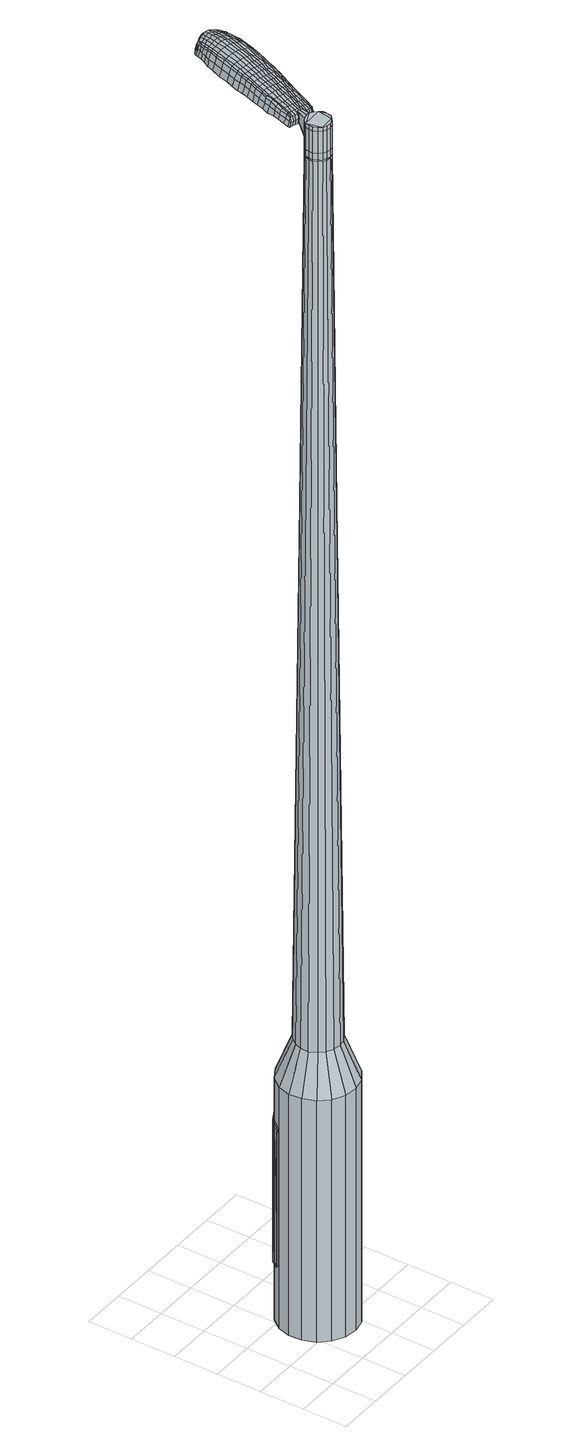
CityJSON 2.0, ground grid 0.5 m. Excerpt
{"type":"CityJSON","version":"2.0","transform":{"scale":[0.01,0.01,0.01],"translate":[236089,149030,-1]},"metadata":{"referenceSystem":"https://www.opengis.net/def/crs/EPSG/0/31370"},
"CityObjects":{
"object1":{"type":"GenericCityObject","attributes":{"cluster":35,"mean_distance_to_centroid":0.257,"new_centroid_x":236089.84,"new_centroid_y":149030.72,"mean_distance_to_camera":13.88,"H1":14.05,"H2":14.13,"Z_final":114.08,"cluster2":-1,"proj_x":236096.52,"proj_y":149032.86,"id_line":53185,"bearing_l":162.18,"distance":7.02,"orientation":"right","G_obj":72.18},"geometry":[{"type":"MultiSurface","lod":"2","boundaries":[[[0,1,2,3]],[[1,4,5,2]],[[4,6,7,5]],[[6,8,9,7]],[[8,10,11,9]],[[10,12,13,11]],[[12,14,15,13]],[[14,16,17,15]],[[16,18,19,17]],[[18,20,21,19]],[[20,22,23,21]],[[22,24,25,23]],[[24,26,27,25]],[[26,28,29,27]],[[28,30,31,29]],[[30,32,33,31]],[[32,34,35,33]],[[34,0,3,35]],[[36,37,38,39]],[[38,40,41,42]],[[41,43,42]],[[42,44,45,46]],[[45,47,46]],[[46,48,49,50]],[[49,51,50]],[[42,46,50,38]],[[50,52,39,38]],[[53,36,39]],[[2,5,7,35]],[[7,9,11,15]],[[11,13,15]],[[15,17,19,23]],[[19,21,23]],[[23,25,27,31]],[[27,29,31]],[[15,23,31,7]],[[31,33,35,7]],[[3,2,35]],[[1,0,54,55]],[[0,34,56,54]],[[34,32,57,56]],[[32,30,58,57]],[[30,28,59,58]],[[28,26,60,59]],[[26,24,61,60]],[[24,22,62,61]],[[22,20,63,62]],[[20,18,64,63]],[[18,16,65,64]],[[16,14,66,65]],[[14,12,67,66]],[[12,10,68,67]],[[10,8,69,68]],[[8,6,70,69]],[[6,4,71,70]],[[4,1,55,71]],[[55,54,72,73]],[[54,56,74,72]],[[56,57,75,74]],[[57,58,76,75]],[[58,59,77,76]],[[59,60,78,77]],[[60,61,79,78]],[[61,62,80,79]],[[62,63,81,80]],[[63,64,82,81]],[[64,65,83,82]],[[65,66,84,83]],[[66,67,85,84]],[[67,68,86,85]],[[68,69,87,86]],[[69,70,88,87]],[[70,71,89,88]],[[71,55,73,89]],[[90,91,92,73]],[[74,93,91,90]],[[75,94,93,74]],[[95,96,94,75]],[[97,98,96,95]],[[99,100,98,97]],[[79,101,100,99]],[[80,102,101,79]],[[103,104,102,80]],[[82,105,104,103]],[[106,107,105,82]],[[108,109,107,106]],[[85,110,109,108]],[[111,112,110,85]],[[87,113,112,111]],[[114,115,113,87]],[[89,116,115,114]],[[73,92,116,89]],[[117,118,119,120]],[[121,117,120,122]],[[123,121,122,124]],[[125,123,124,126]],[[127,125,126,128]],[[129,127,128,130]],[[131,129,130,132]],[[133,131,132,134]],[[135,133,134,136]],[[137,135,136,138]],[[139,137,138,140]],[[141,139,140,142]],[[143,141,142,144]],[[145,143,144,146]],[[147,145,146,148]],[[149,147,148,150]],[[72,90,73]],[[72,74,90]],[[76,95,75]],[[76,77,97,95]],[[77,78,99,97]],[[78,79,99]],[[81,103,80]],[[81,82,103]],[[83,106,82]],[[83,84,108,106]],[[84,85,108]],[[86,111,85]],[[86,87,111]],[[88,114,87]],[[88,89,114]],[[151,92,91]],[[152,115,116]],[[152,113,115]],[[153,112,113]],[[153,110,112]],[[154,109,110]],[[154,155,107,109]],[[155,105,107]],[[156,104,105]],[[156,102,104]],[[157,100,101]],[[157,158,98,100]],[[158,159,96,98]],[[159,94,96]],[[151,91,93]],[[39,52,149,160]],[[92,151,161,150]],[[53,39,160,118]],[[151,93,119,161]],[[36,53,118,117]],[[93,94,120,119]],[[37,36,117,121]],[[94,159,122,120]],[[38,37,121,123]],[[159,158,124,122]],[[40,38,123,125]],[[158,157,126,124]],[[41,40,125,127]],[[157,101,128,126]],[[43,41,127,129]],[[101,102,130,128]],[[42,43,129,131]],[[102,156,132,130]],[[44,42,131,133]],[[156,105,134,132]],[[45,44,133,135]],[[105,155,136,134]],[[47,45,135,137]],[[155,154,138,136]],[[46,47,137,139]],[[154,110,140,138]],[[48,46,139,141]],[[110,153,142,140]],[[49,48,141,143]],[[153,113,144,142]],[[51,49,143,145]],[[113,152,146,144]],[[50,51,145,147]],[[152,116,148,146]],[[52,50,147,149]],[[116,92,150,148]],[[149,150,162,163]],[[150,161,164,162]],[[161,119,165,164]],[[119,118,166,165]],[[118,160,167,166]],[[160,149,163,167]],[[168,169,170,171]],[[172,168,171,173]],[[168,172,174,175]],[[169,168,175,176]],[[177,178,179,180]],[[181,177,180,182]],[[177,181,183,184]],[[178,177,184,185]],[[186,187,188,189]],[[190,186,189,191]],[[186,190,192,193]],[[187,186,193,194]],[[195,196,197,198]],[[199,195,198,200]],[[195,199,201,202]],[[196,195,202,203]],[[204,205,206,207]],[[208,204,207,209]],[[204,208,210,211]],[[205,204,211,212]],[[213,214,215,216]],[[217,213,216,218]],[[213,217,219,220]],[[214,213,220,221]],[[222,223,224,225]],[[214,222,225,215]],[[222,214,221,226]],[[223,222,226,227]],[[228,229,230,231]],[[223,228,231,224]],[[228,223,227,232]],[[229,228,232,233]],[[234,172,173,235]],[[229,234,235,230]],[[234,229,233,236]],[[172,234,236,174]],[[237,238,239,240]],[[241,237,240,242]],[[237,241,243,244]],[[238,237,244,245]],[[246,247,248,249]],[[238,246,249,239]],[[246,238,245,250]],[[247,246,250,251]],[[252,253,254,255]],[[247,252,255,248]],[[252,247,251,256]],[[253,252,256,257]],[[258,259,260,261]],[[253,258,261,254]],[[258,253,257,262]],[[259,258,262,263]],[[264,169,176,265]],[[259,264,265,260]],[[264,259,263,266]],[[169,264,266,170]],[[267,268,269,270]],[[271,267,270,272]],[[267,271,273,274]],[[268,267,274,275]],[[276,277,278,279]],[[268,276,279,269]],[[276,268,275,280]],[[277,276,280,281]],[[282,283,284,285]],[[277,282,285,278]],[[282,277,281,286]],[[283,282,286,287]],[[288,181,182,289]],[[283,288,289,284]],[[288,283,287,290]],[[181,288,290,183]],[[291,292,293,294]],[[295,291,294,296]],[[291,295,297,298]],[[292,291,298,299]],[[300,301,302,303]],[[292,300,303,293]],[[300,292,299,304]],[[301,300,304,305]],[[306,307,308,309]],[[301,306,309,302]],[[306,301,305,310]],[[307,306,310,311]],[[312,313,314,315]],[[307,312,315,308]],[[312,307,311,316]],[[313,312,316,317]],[[318,178,185,319]],[[313,318,319,314]],[[318,313,317,320]],[[178,318,320,179]],[[321,207,206,322]],[[323,321,322,324]],[[321,323,325,326]],[[207,321,326,209]],[[327,323,324,328]],[[329,327,328,330]],[[327,329,331,332]],[[323,327,332,325]],[[333,329,330,334]],[[335,333,334,336]],[[333,335,337,338]],[[329,333,338,331]],[[339,335,336,340]],[[341,339,340,342]],[[339,341,343,344]],[[335,339,344,337]],[[345,341,342,346]],[[196,345,346,197]],[[345,196,203,347]],[[341,345,347,343]],[[348,349,194,193]],[[350,348,193,192]],[[348,350,351,352]],[[349,348,352,353]],[[354,355,353,352]],[[356,354,352,351]],[[354,356,357,358]],[[355,354,358,359]],[[360,361,359,358]],[[362,360,358,357]],[[360,362,363,364]],[[361,360,364,365]],[[366,367,365,364]],[[368,366,364,363]],[[366,368,201,199]],[[367,366,199,200]],[[369,370,371,372]],[[271,369,372,273]],[[369,271,272,373]],[[370,369,373,374]],[[375,190,191,376]],[[370,375,376,371]],[[375,370,374,377]],[[190,375,377,192]],[[378,379,380,381]],[[217,378,381,219]],[[378,217,218,382]],[[379,378,382,383]],[[384,385,386,387]],[[379,384,387,380]],[[384,379,383,388]],[[385,384,388,389]],[[390,187,194,391]],[[385,390,391,386]],[[390,385,389,392]],[[187,390,392,188]],[[393,394,395,396]],[[175,393,396,176]],[[393,175,174,397]],[[394,393,397,398]],[[399,400,401,402]],[[394,399,402,395]],[[399,394,398,403]],[[400,399,403,404]],[[405,198,197,406]],[[400,405,406,401]],[[405,400,404,407]],[[198,405,407,200]],[[408,409,410,411]],[[180,408,411,182]],[[408,180,179,412]],[[409,408,412,413]],[[414,202,201,415]],[[409,414,415,410]],[[414,409,413,416]],[[202,414,416,203]],[[417,418,419,420]],[[295,417,420,297]],[[417,295,296,421]],[[418,417,421,422]],[[423,208,209,424]],[[418,423,424,419]],[[423,418,422,425]],[[208,423,425,210]],[[426,427,428,429]],[[241,426,429,243]],[[426,241,242,430]],[[427,426,430,431]],[[432,433,434,435]],[[427,432,435,428]],[[432,427,431,436]],[[433,432,436,437]],[[438,205,212,439]],[[433,438,439,434]],[[438,433,437,440]],[[205,438,440,206]],[[441,442,431,430]],[[240,441,430,242]],[[441,240,239,443]],[[442,441,443,444]],[[445,446,437,436]],[[442,445,436,431]],[[445,442,444,447]],[[446,445,447,448]],[[449,322,206,440]],[[446,449,440,437]],[[449,446,448,450]],[[322,449,450,324]],[[451,452,453,454]],[[298,451,454,299]],[[451,298,297,420]],[[452,451,420,419]],[[455,326,325,456]],[[452,455,456,453]],[[455,452,419,424]],[[326,455,424,209]],[[457,458,444,443]],[[249,457,443,239]],[[457,249,248,459]],[[458,457,459,460]],[[461,462,448,447]],[[458,461,447,444]],[[461,458,460,463]],[[462,461,463,464]],[[465,328,324,450]],[[462,465,450,448]],[[465,462,464,466]],[[328,465,466,330]],[[467,468,469,470]],[[304,467,470,305]],[[467,304,299,454]],[[468,467,454,453]],[[471,332,331,472]],[[468,471,472,469]],[[471,468,453,456]],[[332,471,456,325]],[[473,474,460,459]],[[255,473,459,248]],[[473,255,254,475]],[[474,473,475,476]],[[477,478,464,463]],[[474,477,463,460]],[[477,474,476,479]],[[478,477,479,480]],[[481,334,330,466]],[[478,481,466,464]],[[481,478,480,482]],[[334,481,482,336]],[[483,484,485,486]],[[310,483,486,311]],[[483,310,305,470]],[[484,483,470,469]],[[487,338,337,488]],[[484,487,488,485]],[[487,484,469,472]],[[338,487,472,331]],[[489,490,476,475]],[[261,489,475,254]],[[489,261,260,491]],[[490,489,491,492]],[[493,494,480,479]],[[490,493,479,476]],[[493,490,492,495]],[[494,493,495,496]],[[497,340,336,482]],[[494,497,482,480]],[[497,494,496,498]],[[340,497,498,342]],[[499,500,501,502]],[[316,499,502,317]],[[499,316,311,486]],[[500,499,486,485]],[[503,344,343,504]],[[500,503,504,501]],[[503,500,485,488]],[[344,503,488,337]],[[505,506,492,491]],[[265,505,491,260]],[[505,265,176,396]],[[506,505,396,395]],[[507,508,496,495]],[[506,507,495,492]],[[507,506,395,402]],[[508,507,402,401]],[[509,346,342,498]],[[508,509,498,496]],[[509,508,401,406]],[[346,509,406,197]],[[510,511,413,412]],[[320,510,412,179]],[[510,320,317,502]],[[511,510,502,501]],[[512,347,203,416]],[[511,512,416,413]],[[512,511,501,504]],[[347,512,504,343]],[[513,514,374,373]],[[270,513,373,272]],[[513,270,269,515]],[[514,513,515,516]],[[517,350,192,377]],[[514,517,377,374]],[[517,514,516,518]],[[350,517,518,351]],[[519,520,521,522]],[[220,519,522,221]],[[519,220,219,381]],[[520,519,381,380]],[[523,524,525,526]],[[520,523,526,521]],[[523,520,380,387]],[[524,523,387,386]],[[527,349,353,528]],[[524,527,528,525]],[[527,524,386,391]],[[349,527,391,194]],[[529,530,516,515]],[[279,529,515,269]],[[529,279,278,531]],[[530,529,531,532]],[[533,356,351,518]],[[530,533,518,516]],[[533,530,532,534]],[[356,533,534,357]],[[535,536,537,538]],[[226,535,538,227]],[[535,226,221,522]],[[536,535,522,521]],[[539,540,541,542]],[[536,539,542,537]],[[539,536,521,526]],[[540,539,526,525]],[[543,355,359,544]],[[540,543,544,541]],[[543,540,525,528]],[[355,543,528,353]],[[545,546,532,531]],[[285,545,531,278]],[[545,285,284,547]],[[546,545,547,548]],[[549,362,357,534]],[[546,549,534,532]],[[549,546,548,550]],[[362,549,550,363]],[[551,552,553,554]],[[232,551,554,233]],[[551,232,227,538]],[[552,551,538,537]],[[555,556,557,558]],[[552,555,558,553]],[[555,552,537,542]],[[556,555,542,541]],[[559,361,365,560]],[[556,559,560,557]],[[559,556,541,544]],[[361,559,544,359]],[[561,562,548,547]],[[289,561,547,284]],[[561,289,182,411]],[[562,561,411,410]],[[563,368,363,550]],[[562,563,550,548]],[[563,562,410,415]],[[368,563,415,201]],[[564,565,398,397]],[[236,564,397,174]],[[564,236,233,554]],[[565,564,554,553]],[[566,567,404,403]],[[565,566,403,398]],[[566,565,553,558]],[[567,566,558,557]],[[568,367,200,407]],[[567,568,407,404]],[[568,567,557,560]],[[367,568,560,365]],[[569,570,571,572]],[[572,571,573,574]],[[575,573,571,576]],[[576,571,570,577]],[[578,579,580,581]],[[581,580,582,583]],[[584,582,580,585]],[[585,580,579,586]],[[587,588,589,590]],[[590,589,591,592]],[[593,591,589,594]],[[594,589,588,595]],[[596,597,598,599]],[[599,598,600,601]],[[602,600,598,603]],[[603,598,597,604]],[[605,606,607,608]],[[608,607,609,610]],[[611,609,607,612]],[[612,607,606,613]],[[614,615,616,617]],[[617,616,618,619]],[[620,618,616,621]],[[621,616,615,622]],[[623,624,625,626]],[[626,625,615,614]],[[622,615,625,627]],[[627,625,624,628]],[[629,630,631,632]],[[632,631,624,623]],[[628,624,631,633]],[[633,631,630,634]],[[574,573,635,636]],[[636,635,630,629]],[[634,630,635,637]],[[637,635,573,575]],[[638,639,640,641]],[[641,640,642,643]],[[644,642,640,645]],[[645,640,639,646]],[[647,648,649,650]],[[650,649,639,638]],[[646,639,649,651]],[[651,649,648,652]],[[653,654,655,656]],[[656,655,648,647]],[[652,648,655,657]],[[657,655,654,658]],[[659,660,661,662]],[[662,661,654,653]],[[658,654,661,663]],[[663,661,660,664]],[[577,570,665,666]],[[666,665,660,659]],[[664,660,665,667]],[[667,665,570,569]],[[668,669,670,671]],[[671,670,672,673]],[[674,672,670,675]],[[675,670,669,676]],[[677,678,679,680]],[[680,679,669,668]],[[676,669,679,681]],[[681,679,678,682]],[[683,684,685,686]],[[686,685,678,677]],[[682,678,685,687]],[[687,685,684,688]],[[583,582,689,690]],[[690,689,684,683]],[[688,684,689,691]],[[691,689,582,584]],[[692,693,694,695]],[[695,694,696,697]],[[698,696,694,699]],[[699,694,693,700]],[[701,702,703,704]],[[704,703,693,692]],[[700,693,703,705]],[[705,703,702,706]],[[707,708,709,710]],[[710,709,702,701]],[[706,702,709,711]],[[711,709,708,712]],[[713,714,715,716]],[[716,715,708,707]],[[712,708,715,717]],[[717,715,714,718]],[[586,579,719,720]],[[720,719,714,713]],[[718,714,719,721]],[[721,719,579,578]],[[605,608,722,723]],[[723,722,724,725]],[[726,724,722,727]],[[727,722,608,610]],[[725,724,728,729]],[[729,728,730,731]],[[732,730,728,733]],[[733,728,724,726]],[[731,730,734,735]],[[735,734,736,737]],[[738,736,734,739]],[[739,734,730,732]],[[737,736,740,741]],[[741,740,742,743]],[[744,742,740,745]],[[745,740,736,738]],[[743,742,746,747]],[[747,746,597,596]],[[604,597,746,748]],[[748,746,742,744]],[[595,749,750,594]],[[594,750,751,593]],[[752,751,750,753]],[[753,750,749,754]],[[754,755,756,753]],[[753,756,757,752]],[[758,757,756,759]],[[759,756,755,760]],[[760,761,762,759]],[[759,762,763,758]],[[764,763,762,765]],[[765,762,761,766]],[[766,767,768,765]],[[765,768,769,764]],[[602,769,768,600]],[[600,768,767,601]],[[770,771,772,773]],[[773,772,672,674]],[[673,672,772,774]],[[774,772,771,775]],[[592,591,776,777]],[[777,776,771,770]],[[775,771,776,778]],[[778,776,591,593]],[[779,780,781,782]],[[782,781,618,620]],[[619,618,781,783]],[[783,781,780,784]],[[785,786,787,788]],[[788,787,780,779]],[[784,780,787,789]],[[789,787,786,790]],[[595,588,791,792]],[[792,791,786,785]],[[790,786,791,793]],[[793,791,588,587]],[[794,795,796,797]],[[797,796,576,577]],[[575,576,796,798]],[[798,796,795,799]],[[800,801,802,803]],[[803,802,795,794]],[[799,795,802,804]],[[804,802,801,805]],[[596,599,806,807]],[[807,806,801,800]],[[805,801,806,808]],[[808,806,599,601]],[[809,810,811,812]],[[812,811,581,583]],[[578,581,811,813]],[[813,811,810,814]],[[602,603,815,816]],[[816,815,810,809]],[[814,810,815,817]],[[817,815,603,604]],[[818,819,820,821]],[[821,820,696,698]],[[697,696,820,822]],[[822,820,819,823]],[[610,609,824,825]],[[825,824,819,818]],[[823,819,824,826]],[[826,824,609,611]],[[827,828,829]],[[829,828,642,644]],[[643,642,828,830]],[[830,828,831]],[[832,833,834,835]],[[835,834,828,827]],[[831,828,834,836]],[[836,834,833,837]],[[613,606,838,839]],[[839,838,833,832]],[[837,833,838,840]],[[840,838,606,605]],[[831,841,830]],[[830,841,641,643]],[[638,641,841,842]],[[842,841,843]],[[837,844,845,836]],[[836,845,841,831]],[[843,841,845,846]],[[846,845,844,847]],[[605,723,848,840]],[[840,848,844,837]],[[847,844,848,849]],[[849,848,723,725]],[[850,851,852,853]],[[853,852,699,700]],[[698,699,852,821]],[[821,852,851,818]],[[726,727,854,855]],[[855,854,851,850]],[[818,851,854,825]],[[825,854,727,610]],[[843,856,842]],[[842,856,650,638]],[[647,650,856,857]],[[857,856,858]],[[847,859,860,846]],[[846,860,856,843]],[[858,856,860,861]],[[861,860,859,862]],[[725,729,863,849]],[[849,863,859,847]],[[862,859,863,864]],[[864,863,729,731]],[[865,866,867,868]],[[868,867,705,706]],[[700,705,867,853]],[[853,867,866,850]],[[732,733,869,870]],[[870,869,866,865]],[[850,866,869,855]],[[855,869,733,726]],[[858,871,857]],[[857,871,656,647]],[[653,656,871,872]],[[872,871,873]],[[862,874,875,861]],[[861,875,871,858]],[[873,871,875,876]],[[876,875,874,877]],[[731,735,878,864]],[[864,878,874,862]],[[877,874,878,879]],[[879,878,735,737]],[[880,881,882,883]],[[883,882,711,712]],[[706,711,882,868]],[[868,882,881,865]],[[738,739,884,885]],[[885,884,881,880]],[[865,881,884,870]],[[870,884,739,732]],[[873,886,887,872]],[[872,887,662,653]],[[659,662,887,888]],[[888,887,886,889]],[[877,890,891,876]],[[876,891,886,873]],[[889,886,891,892]],[[892,891,890,893]],[[737,741,894,879]],[[879,894,890,877]],[[893,890,894,895]],[[895,894,741,743]],[[896,897,898,899]],[[899,898,717,718]],[[712,717,898,883]],[[883,898,897,880]],[[744,745,900,901]],[[901,900,897,896]],[[880,897,900,885]],[[885,900,745,738]],[[889,902,903,888]],[[888,903,666,659]],[[577,666,903,797]],[[797,903,902,794]],[[893,904,905,892]],[[892,905,902,889]],[[794,902,905,803]],[[803,905,904,800]],[[743,747,906,895]],[[895,906,904,893]],[[800,904,906,807]],[[807,906,747,596]],[[814,907,908,813]],[[813,908,721,578]],[[718,721,908,899]],[[899,908,907,896]],[[604,748,909,817]],[[817,909,907,814]],[[896,907,909,901]],[[901,909,748,744]],[[775,910,911,774]],[[774,911,671,673]],[[668,671,911,912]],[[912,911,910,913]],[[593,751,914,778]],[[778,914,910,775]],[[913,910,914,915]],[[915,914,751,752]],[[916,917,918,919]],[[919,918,621,622]],[[620,621,918,782]],[[782,918,917,779]],[[920,921,922,923]],[[923,922,917,916]],[[779,917,922,788]],[[788,922,921,785]],[[754,749,924,925]],[[925,924,921,920]],[[785,921,924,792]],[[792,924,749,595]],[[913,926,927,912]],[[912,927,680,668]],[[677,680,927,928]],[[928,927,926,929]],[[752,757,930,915]],[[915,930,926,913]],[[929,926,930,931]],[[931,930,757,758]],[[932,933,934,935]],[[935,934,627,628]],[[622,627,934,919]],[[919,934,933,916]],[[936,937,938,939]],[[939,938,933,932]],[[916,933,938,923]],[[923,938,937,920]],[[760,755,940,941]],[[941,940,937,936]],[[920,937,940,925]],[[925,940,755,754]],[[929,942,943,928]],[[928,943,686,677]],[[683,686,943,944]],[[944,943,942,945]],[[758,763,946,931]],[[931,946,942,929]],[[945,942,946,947]],[[947,946,763,764]],[[948,949,950,951]],[[951,950,633,634]],[[628,633,950,935]],[[935,950,949,932]],[[952,953,954,955]],[[955,954,949,948]],[[932,949,954,939]],[[939,954,953,936]],[[766,761,956,957]],[[957,956,953,952]],[[936,953,956,941]],[[941,956,761,760]],[[945,958,959,944]],[[944,959,690,683]],[[583,690,959,812]],[[812,959,958,809]],[[764,769,960,947]],[[947,960,958,945]],[[809,958,960,816]],[[816,960,769,602]],[[799,961,962,798]],[[798,962,637,575]],[[634,637,962,951]],[[951,962,961,948]],[[805,963,964,804]],[[804,964,961,799]],[[948,961,964,955]],[[955,964,963,952]],[[601,767,965,808]],[[808,965,963,805]],[[952,963,965,957]],[[957,965,767,766]],[[569,572,171,170]],[[572,574,173,171]],[[584,585,184,183]],[[585,586,185,184]],[[587,590,189,188]],[[590,592,191,189]],[[611,612,211,210]],[[612,613,212,211]],[[614,617,216,215]],[[617,619,218,216]],[[623,626,225,224]],[[626,614,215,225]],[[629,632,231,230]],[[632,623,224,231]],[[574,636,235,173]],[[636,629,230,235]],[[644,645,244,243]],[[645,646,245,244]],[[646,651,250,245]],[[651,652,251,250]],[[652,657,256,251]],[[657,658,257,256]],[[658,663,262,257]],[[663,664,263,262]],[[664,667,266,263]],[[667,569,170,266]],[[674,675,274,273]],[[675,676,275,274]],[[676,681,280,275]],[[681,682,281,280]],[[682,687,286,281]],[[687,688,287,286]],[[688,691,290,287]],[[691,584,183,290]],[[692,695,294,293]],[[695,697,296,294]],[[701,704,303,302]],[[704,692,293,303]],[[707,710,309,308]],[[710,701,302,309]],[[713,716,315,314]],[[716,707,308,315]],[[586,720,319,185]],[[720,713,314,319]],[[770,773,372,371]],[[773,674,273,372]],[[592,777,376,191]],[[777,770,371,376]],[[619,783,382,218]],[[783,784,383,382]],[[784,789,388,383]],[[789,790,389,388]],[[790,793,392,389]],[[793,587,188,392]],[[697,822,421,296]],[[822,823,422,421]],[[823,826,425,422]],[[826,611,210,425]],[[827,829,429,428]],[[829,644,243,429]],[[832,835,435,434]],[[835,827,428,435]],[[613,839,439,212]],[[839,832,434,439]],[[966,967,968,969]],[[970,971,969,968]],[[972,973,974,975]],[[976,977,978,979]],[[967,980,981,968]],[[982,970,968,981]],[[983,972,975,984]],[[985,986,977,976]],[[980,987,988,981]],[[988,989,982,981]],[[990,983,984,991]],[[992,986,985,993]],[[987,994,995,988]],[[995,996,989,988]],[[997,990,991,998]],[[999,992,993,1000]],[[1001,1002,1003,1004]],[[1005,1006,1002,1001]],[[1005,1007,1008,1006]],[[1007,1009,1010,1008]],[[1011,1012,1013,1014]],[[1015,1016,1012,1011]],[[1017,1018,1016,1015]],[[1019,1020,1018,1017]],[[1014,1003,1002,1011]],[[1011,1002,1006,1015]],[[1006,1008,1017,1015]],[[1008,1010,1019,1017]],[[975,974,971,970]],[[984,975,970,982]],[[989,991,984,982]],[[996,998,991,989]],[[976,979,973,972]],[[985,976,972,983]],[[993,985,983,990]],[[1000,993,990,997]],[[977,1001,1004,978]],[[986,1005,1001,977]],[[1007,1005,986,992]],[[1009,1007,992,999]],[[1021,1022,1023,1024]],[[1023,1025,1026,1027]],[[1023,1027,1028,1029]],[[1023,1029,1024]],[[1030,1021,1024,1031]],[[1032,1031,1024,1033]],[[1034,1033,1024]],[[1035,1023,1022,1036]],[[1037,1035,1036,1038]],[[1039,1037,1038,1040]],[[1041,1039,1040,1042]],[[1043,1041,1042,1044]],[[1044,1045,1046,1047]],[[1044,1047,1048,1049]],[[1044,1049,1050,1051]],[[1050,1052,1053,1054]],[[1050,1054,1055,1056]],[[1050,1056,1051]],[[1044,1051,1043]],[[1057,1058,1022,1021]],[[1059,1060,1025,1023]],[[1061,1062,1034,1024]],[[1058,1063,1036,1022]],[[1064,1059,1023,1035]],[[1063,1065,1038,1036]],[[1066,1064,1035,1037]],[[1065,1067,1040,1038]],[[1068,1066,1037,1039]],[[1067,1069,1042,1040]],[[1070,1068,1039,1041]],[[1069,1071,1044,1042]],[[1072,1070,1041,1043]],[[1071,1073,1045,1044]],[[1074,1075,1052,1050]],[[1076,1072,1043,1051]],[[1046,1045,1073,1077]],[[1047,1046,1077,1078]],[[1048,1047,1078,1079]],[[1049,1048,1079,1080]],[[1050,1049,1080,1074]],[[1081,1057,1021,1030]],[[1082,1081,1030,1031]],[[1083,1082,1031,1032]],[[1084,1083,1032,1033]],[[1062,1084,1033,1034]],[[1026,1025,1060,1085]],[[1053,1052,1075,1086]],[[1027,1026,1085,1087]],[[1028,1027,1087,1088]],[[1029,1028,1088,1089]],[[1024,1029,1089,1061]],[[1054,1053,1086,1090]],[[1055,1054,1090,1091]],[[1056,1055,1091,1092]],[[1051,1056,1092,1076]]]}]}
},
"vertices":[
[96,114,384],[109,107,384],[109,107,96],[96,114,96],[119,96,384],[119,96,96],[124,83,384],[124,83,96],[125,68,384],[125,68,96],[120,54,384],[120,54,96],[111,42,384],[111,42,96],[99,34,384],[99,34,96],[85,31,384],[85,31,96],[70,33,384],[70,33,96],[57,40,384],[57,40,96],[47,51,384],[47,51,96],[42,65,384],[42,65,96],[41,79,384],[41,79,96],[45,93,384],[45,93,96],[54,105,384],[54,105,96],[67,113,384],[67,113,96],[81,116,384],[81,116,96],[78,86,1524],[74,84,1524],[71,80,1524],[87,87,1524],[70,76,1524],[70,71,1524],[75,63,1524],[72,67,1524],[79,61,1524],[83,60,1524],[92,64,1524],[88,61,1524],[95,67,1524],[96,72,1524],[94,81,1524],[96,77,1524],[91,84,1524],[82,87,1524],[91,98,429],[98,94,429],[82,99,429],[73,97,429],[66,92,429],[61,85,429],[58,77,429],[58,68,429],[62,60,429],[67,54,429],[75,50,429],[84,49,429],[92,50,429],[100,55,429],[105,62,429],[108,70,429],[108,79,429],[104,87,429],[87,87,1483],[91,84,1483],[82,87,1483],[78,86,1483],[74,84,1483],[71,80,1483],[70,76,1483],[70,71,1483],[72,67,1483],[75,63,1483],[79,61,1483],[83,60,1483],[88,61,1483],[92,64,1483],[95,67,1483],[96,72,1483],[96,77,1483],[94,81,1483],[87,86,1483],[87,86,1485],[91,84,1485],[82,87,1485],[78,86,1485],[74,83,1483],[74,83,1485],[72,80,1483],[72,80,1485],[70,75,1483],[70,75,1485],[70,71,1485],[72,67,1485],[75,64,1483],[75,64,1485],[79,61,1485],[83,61,1483],[83,61,1485],[88,62,1483],[88,62,1485],[92,64,1485],[94,68,1483],[94,68,1485],[96,72,1485],[95,76,1483],[95,76,1485],[94,81,1485],[78,86,1519],[82,87,1519],[82,87,1493],[78,86,1493],[74,84,1519],[74,84,1493],[71,80,1519],[71,80,1493],[70,76,1519],[70,76,1493],[70,71,1519],[70,71,1493],[72,67,1519],[72,67,1493],[75,63,1519],[75,63,1493],[79,61,1519],[79,61,1493],[83,60,1519],[83,60,1493],[88,61,1519],[88,61,1493],[92,64,1519],[92,64,1493],[95,67,1519],[95,67,1493],[96,72,1519],[96,72,1493],[96,77,1519],[96,77,1493],[94,81,1519],[94,81,1493],[91,84,1519],[91,84,1493],[87,87,1485],[96,77,1485],[95,67,1485],[88,61,1485],[83,60,1485],[75,63,1485],[70,76,1485],[71,80,1485],[74,84,1485],[87,87,1519],[87,87,1493],[96,103,1513],[96,103,1518],[93,104,1513],[90,105,1513],[90,105,1518],[93,104,1518],[134,169,1519],[132,162,1518],[133,163,1509],[136,170,1510],[137,177,1519],[139,178,1510],[135,176,1526],[132,168,1525],[130,162,1525],[97,181,1519],[96,174,1518],[97,173,1525],[99,179,1525],[100,189,1519],[101,188,1526],[99,191,1510],[96,183,1510],[94,176,1509],[137,245,1519],[140,244,1519],[140,245,1513],[137,246,1513],[132,246,1519],[133,246,1513],[132,244,1524],[136,244,1524],[140,243,1524],[114,175,1530],[112,168,1529],[115,167,1529],[117,174,1530],[117,184,1531],[120,182,1531],[113,185,1530],[110,176,1530],[108,169,1529],[89,98,1512],[92,97,1512],[92,98,1517],[90,99,1517],[87,99,1512],[87,100,1517],[87,100,1506],[90,99,1506],[92,98,1506],[151,226,1519],[150,222,1519],[152,223,1512],[152,226,1512],[151,228,1518],[153,228,1512],[150,228,1522],[150,226,1523],[149,222,1524],[149,218,1519],[148,212,1519],[150,213,1512],[151,218,1512],[148,218,1524],[147,212,1525],[146,206,1519],[144,199,1519],[146,200,1511],[148,207,1511],[145,206,1526],[143,199,1526],[141,188,1519],[142,189,1510],[139,188,1526],[107,100,1513],[110,107,1513],[109,107,1518],[106,100,1517],[105,95,1512],[105,96,1516],[106,95,1506],[109,100,1507],[112,108,1507],[113,114,1514],[116,121,1515],[114,121,1520],[112,114,1519],[114,115,1507],[117,122,1507],[118,128,1515],[121,135,1516],[119,134,1522],[117,128,1521],[120,129,1508],[123,136,1508],[124,142,1517],[126,149,1517],[125,148,1524],[122,141,1523],[126,142,1508],[128,149,1509],[129,155,1518],[127,155,1524],[131,156,1509],[117,237,1519],[116,234,1519],[117,234,1524],[118,237,1523],[118,239,1518],[119,239,1522],[117,241,1512],[116,239,1512],[115,236,1512],[114,230,1519],[112,225,1519],[113,224,1525],[115,229,1524],[113,231,1512],[111,226,1512],[109,219,1519],[107,211,1519],[108,210,1526],[111,218,1526],[108,220,1511],[106,213,1511],[103,200,1519],[104,199,1526],[102,202,1510],[79,109,1513],[81,117,1513],[80,118,1507],[78,111,1507],[78,104,1512],[77,105,1506],[79,104,1516],[80,108,1517],[81,116,1518],[82,124,1514],[84,131,1515],[83,133,1507],[82,125,1507],[83,123,1519],[85,130,1520],[86,138,1515],[88,146,1516],[87,147,1508],[85,140,1508],[87,137,1521],[89,144,1522],[90,153,1517],[92,160,1517],[91,162,1509],[89,154,1508],[91,152,1523],[93,159,1524],[94,167,1518],[93,169,1509],[95,166,1524],[92,104,1519],[94,103,1519],[94,111,1520],[96,110,1520],[91,112,1520],[89,105,1519],[96,118,1522],[99,117,1522],[98,125,1523],[101,125,1523],[95,126,1523],[93,119,1521],[101,133,1524],[103,132,1524],[103,140,1525],[106,139,1525],[100,141,1525],[98,134,1524],[105,147,1526],[108,146,1526],[107,154,1527],[110,153,1527],[104,155,1527],[102,148,1526],[110,161,1528],[113,160,1528],[106,162,1528],[135,241,1527],[139,240,1527],[131,241,1526],[130,237,1527],[134,237,1528],[137,235,1528],[132,231,1529],[135,229,1529],[128,231,1528],[125,224,1530],[130,224,1530],[133,222,1530],[127,217,1531],[131,215,1531],[123,218,1530],[121,209,1531],[124,208,1531],[128,207,1531],[121,196,1531],[124,195,1531],[117,197,1531],[120,241,1518],[123,243,1519],[122,244,1513],[119,242,1513],[120,240,1523],[123,241,1523],[127,244,1519],[127,245,1513],[127,243,1524],[151,230,1518],[150,233,1518],[149,232,1523],[150,229,1523],[152,231,1513],[151,234,1513],[148,236,1519],[146,240,1519],[145,238,1524],[147,235,1523],[149,237,1513],[147,240,1513],[143,242,1519],[143,241,1524],[144,243,1513],[131,169,1528],[129,169,1528],[126,163,1528],[128,162,1527],[134,177,1528],[132,178,1529],[126,170,1529],[123,172,1530],[121,165,1529],[124,164,1528],[129,179,1529],[126,180,1530],[120,173,1530],[118,166,1529],[123,181,1531],[100,179,1528],[102,178,1529],[105,187,1529],[102,187,1528],[98,172,1527],[100,171,1528],[106,177,1529],[109,186,1530],[104,170,1528],[78,102,1512],[80,101,1512],[81,102,1517],[79,103,1517],[77,103,1506],[80,102,1506],[83,100,1512],[84,101,1517],[83,101,1506],[103,93,1512],[102,94,1512],[103,94,1506],[105,94,1506],[103,95,1517],[102,95,1517],[100,95,1512],[97,95,1512],[98,96,1506],[100,95,1506],[100,96,1517],[97,97,1517],[95,96,1512],[95,97,1506],[95,97,1517],[105,100,1519],[103,100,1519],[108,107,1520],[106,107,1520],[101,101,1519],[99,102,1519],[104,108,1520],[101,109,1520],[96,103,1519],[99,110,1520],[81,108,1519],[82,107,1519],[84,114,1520],[83,115,1520],[85,106,1519],[88,113,1520],[110,114,1521],[109,114,1521],[113,121,1522],[111,121,1522],[106,115,1521],[104,116,1521],[109,122,1522],[106,123,1523],[101,117,1522],[104,124,1523],[85,122,1521],[86,122,1521],[88,129,1522],[87,129,1522],[90,120,1521],[92,128,1522],[115,128,1523],[114,128,1523],[118,135,1524],[116,135,1524],[111,129,1523],[109,130,1524],[114,136,1525],[111,137,1525],[106,131,1524],[108,138,1525],[88,137,1523],[90,136,1523],[92,143,1524],[90,144,1524],[94,135,1524],[96,142,1525],[121,142,1525],[119,142,1525],[123,148,1526],[121,149,1526],[116,143,1526],[114,144,1526],[119,150,1527],[116,151,1527],[111,145,1526],[113,152,1527],[92,151,1525],[94,150,1525],[96,157,1526],[94,158,1526],[98,149,1526],[100,156,1527],[126,155,1527],[124,156,1527],[121,157,1527],[118,158,1528],[116,159,1528],[96,165,1527],[98,164,1527],[102,163,1528],[120,237,1525],[122,239,1525],[118,234,1526],[121,235,1526],[126,240,1526],[125,236,1527],[149,227,1525],[148,230,1525],[147,226,1526],[148,224,1525],[147,233,1525],[145,236,1526],[143,231,1527],[146,229,1526],[142,238,1526],[141,234,1527],[116,229,1526],[119,230,1527],[114,224,1527],[116,224,1528],[123,231,1528],[121,224,1529],[147,219,1526],[146,221,1527],[144,215,1528],[145,213,1527],[144,223,1527],[142,226,1528],[140,219,1529],[142,217,1528],[139,228,1528],[136,221,1530],[112,218,1528],[114,218,1529],[109,210,1528],[112,210,1529],[119,218,1529],[116,210,1530],[144,207,1528],[142,208,1528],[140,200,1529],[141,199,1528],[140,210,1529],[137,212,1530],[135,204,1530],[137,202,1530],[134,214,1530],[131,205,1531],[106,199,1529],[108,198,1529],[112,198,1530],[138,188,1528],[136,189,1529],[133,190,1530],[130,192,1530],[127,193,1531],[132,164,1509],[130,163,1518],[132,170,1518],[134,170,1509],[135,178,1519],[137,178,1510],[133,177,1525],[130,169,1525],[128,162,1525],[99,172,1525],[97,174,1518],[99,180,1518],[100,179,1525],[102,189,1519],[103,187,1525],[101,190,1510],[98,182,1509],[96,175,1509],[139,243,1513],[139,242,1519],[136,243,1519],[136,244,1513],[132,243,1519],[133,244,1513],[132,242,1524],[136,242,1524],[139,241,1524],[115,167,1528],[112,168,1528],[114,175,1529],[117,174,1529],[117,184,1529],[120,183,1529],[113,185,1529],[111,176,1529],[109,169,1528],[93,100,1516],[93,99,1512],[90,100,1512],[91,101,1516],[87,101,1512],[88,102,1516],[87,102,1506],[90,101,1506],[93,100,1506],[150,223,1512],[148,223,1519],[149,226,1518],[150,226,1512],[149,228,1518],[151,228,1512],[148,228,1522],[148,226,1523],[147,223,1523],[148,213,1512],[146,213,1519],[147,218,1519],[149,219,1512],[146,218,1524],[145,212,1525],[144,200,1511],[142,199,1519],[145,207,1519],[146,208,1511],[143,207,1525],[141,199,1526],[139,189,1519],[141,189,1510],[137,188,1526],[107,107,1518],[108,108,1513],[106,101,1513],[105,101,1517],[104,96,1512],[103,97,1515],[105,97,1506],[107,101,1506],[110,108,1507],[112,121,1520],[114,122,1514],[111,115,1514],[110,114,1519],[113,115,1507],[115,122,1507],[118,135,1522],[119,136,1516],[117,129,1515],[115,128,1521],[118,129,1508],[121,136,1508],[123,149,1523],[125,149,1517],[122,143,1516],[120,142,1522],[124,143,1508],[126,150,1508],[127,156,1517],[126,156,1524],[129,157,1509],[118,233,1523],[117,233,1519],[119,236,1518],[120,236,1523],[120,238,1518],[120,237,1522],[119,239,1512],[118,238,1512],[116,235,1512],[114,223,1525],[113,224,1519],[116,229,1519],[117,228,1524],[115,230,1512],[112,225,1512],[110,210,1526],[109,211,1519],[111,218,1519],[112,217,1525],[110,220,1511],[108,212,1511],[105,200,1519],[106,199,1526],[104,202,1510],[82,118,1507],[82,116,1513],[81,109,1513],[80,110,1506],[80,104,1512],[79,105,1506],[81,105,1515],[81,108,1517],[83,115,1518],[85,132,1507],[86,131,1514],[84,124,1514],[84,125,1507],[85,123,1519],[87,130,1520],[89,147,1508],[90,145,1516],[88,138,1515],[87,140,1508],[89,137,1521],[91,144,1522],[93,161,1508],[94,160,1517],[92,152,1516],[91,154,1508],[93,151,1522],[95,158,1523],[96,167,1517],[95,168,1509],[97,165,1524],[92,105,1518],[94,104,1518],[94,112,1519],[96,111,1519],[91,113,1519],[89,106,1518],[96,119,1520],[99,118,1520],[99,126,1521],[101,125,1521],[96,127,1521],[93,120,1520],[101,133,1523],[103,132,1523],[103,140,1524],[106,139,1524],[100,141,1524],[98,134,1523],[105,147,1525],[108,146,1525],[108,154,1526],[110,153,1526],[104,155,1526],[102,148,1525],[110,161,1527],[113,160,1527],[107,162,1527],[138,239,1526],[135,240,1526],[131,240,1525],[130,236,1526],[134,236,1526],[137,235,1526],[135,229,1528],[132,230,1528],[128,230,1527],[126,224,1528],[130,223,1529],[133,222,1529],[131,215,1530],[127,216,1530],[124,217,1529],[121,209,1530],[125,208,1530],[128,207,1530],[124,195,1530],[121,196,1530],[117,197,1530],[123,242,1513],[123,241,1518],[121,239,1518],[120,240,1512],[121,238,1523],[124,239,1523],[128,242,1519],[128,243,1513],[128,241,1523],[147,231,1523],[148,232,1518],[149,230,1518],[148,229,1523],[150,230,1512],[149,232,1512],[144,237,1523],[145,238,1519],[147,235,1519],[146,234,1523],[147,236,1513],[145,239,1513],[142,240,1519],[142,239,1524],[142,241,1513],[126,163,1527],[128,170,1527],[129,169,1527],[127,163,1526],[132,177,1527],[131,178,1528],[121,165,1528],[123,172,1528],[126,171,1528],[124,164,1527],[129,179,1528],[126,180,1529],[120,173,1529],[118,166,1528],[123,182,1529],[105,187,1528],[103,178,1527],[101,179,1527],[104,187,1527],[99,172,1526],[101,171,1527],[107,177,1528],[109,186,1528],[105,170,1527],[81,104,1516],[81,103,1512],[80,103,1512],[80,104,1516],[79,104,1506],[80,104,1506],[84,102,1512],[84,103,1516],[84,103,1506],[104,97,1506],[103,96,1512],[104,96,1506],[103,97,1516],[102,97,1516],[98,98,1506],[98,98,1512],[100,97,1512],[101,97,1506],[100,98,1516],[98,98,1516],[95,98,1512],[96,99,1506],[95,99,1516],[104,101,1518],[107,108,1519],[106,108,1519],[99,103,1518],[101,102,1518],[104,109,1519],[101,109,1519],[97,103,1518],[99,110,1519],[85,115,1519],[83,108,1518],[82,108,1518],[84,115,1519],[86,107,1518],[88,114,1519],[109,115,1520],[112,122,1521],[111,122,1521],[104,116,1520],[106,116,1520],[109,123,1521],[106,123,1521],[101,117,1520],[104,124,1521],[89,129,1521],[87,122,1520],[86,122,1520],[88,129,1521],[90,121,1520],[92,128,1521],[114,129,1522],[117,135,1523],[116,136,1523],[109,130,1522],[111,130,1522],[114,137,1523],[111,137,1524],[106,131,1523],[108,138,1524],[93,143,1523],[91,136,1522],[90,137,1522],[92,144,1523],[94,135,1522],[96,142,1523],[119,143,1524],[120,142,1524],[122,149,1525],[121,150,1525],[113,144,1525],[116,144,1524],[119,150,1525],[116,151,1526],[111,145,1525],[113,152,1526],[97,158,1525],[95,150,1524],[94,151,1524],[96,158,1525],[98,149,1524],[101,156,1525],[124,156,1526],[125,156,1526],[118,158,1527],[121,157,1526],[115,159,1527],[99,165,1526],[98,165,1526],[103,163,1526],[123,237,1524],[121,236,1524],[119,233,1525],[121,234,1525],[127,239,1525],[125,235,1525],[146,226,1525],[147,229,1524],[147,227,1524],[147,224,1525],[142,231,1526],[143,235,1525],[145,232,1524],[145,228,1525],[141,237,1525],[140,233,1526],[119,229,1526],[117,228,1526],[115,223,1526],[117,223,1527],[123,230,1526],[121,224,1527],[143,214,1527],[145,220,1526],[145,219,1526],[144,213,1526],[139,219,1528],[141,225,1527],[143,223,1526],[141,217,1527],[138,227,1527],[136,220,1528],[115,217,1527],[113,217,1527],[111,209,1527],[112,210,1528],[119,217,1528],[116,209,1529],[139,201,1528],[141,208,1527],[142,207,1527],[140,200,1527],[134,204,1529],[137,212,1529],[139,210,1528],[137,202,1528],[134,214,1529],[131,205,1530],[109,198,1528],[107,198,1528],[113,198,1529],[135,189,1528],[136,189,1528],[130,192,1529],[133,191,1529],[127,194,1530],[105,96,1508],[98,98,1508],[109,129,1509],[117,126,1509],[117,149,1510],[125,147,1510],[129,187,1512],[138,184,1512],[133,167,1511],[124,170,1511],[135,204,1513],[139,217,1514],[147,214,1514],[144,201,1513],[92,100,1508],[102,131,1509],[108,152,1510],[120,190,1512],[115,172,1511],[126,207,1513],[130,219,1514],[85,102,1508],[94,134,1509],[100,154,1510],[112,192,1512],[106,175,1511],[122,222,1514],[117,210,1513],[79,104,1508],[87,136,1509],[92,157,1510],[103,195,1512],[97,178,1511],[113,225,1514],[108,212,1513],[142,230,1514],[142,235,1514],[149,232,1514],[150,227,1514],[134,232,1514],[136,237,1514],[126,235,1514],[129,239,1514],[118,237,1514],[122,241,1514],[141,240,1515],[139,244,1515],[140,244,1515],[145,239,1515],[137,241,1515],[138,244,1515],[133,243,1515],[137,245,1515],[129,244,1515],[136,245,1515],[52,103,334],[54,107,334],[54,107,165],[45,96,171],[52,103,165],[49,101,165],[48,98,166],[46,97,167],[46,96,169],[49,101,334],[48,98,333],[46,97,332],[46,96,331],[45,96,328],[67,114,165],[67,114,334],[82,117,165],[82,117,334],[96,115,165],[96,115,334],[110,108,165],[110,108,334],[120,97,165],[120,97,334],[122,93,334],[123,90,334],[124,87,333],[125,85,332],[126,84,331],[126,84,328],[122,93,165],[126,84,171],[126,84,169],[125,85,167],[124,87,166],[123,90,165],[54,102,334],[56,105,334],[56,105,165],[54,102,165],[48,94,171],[48,94,328],[68,112,334],[68,112,165],[82,115,334],[82,115,165],[96,113,334],[96,113,165],[108,106,334],[108,106,165],[117,96,334],[117,96,165],[119,92,334],[123,83,328],[123,83,171],[119,92,165],[120,89,334],[122,86,333],[122,84,332],[123,83,331],[52,99,334],[50,97,333],[49,95,332],[48,94,331],[52,99,165],[123,83,169],[50,97,166],[49,95,167],[48,94,169],[122,84,167],[122,86,166],[120,89,165]
]}
